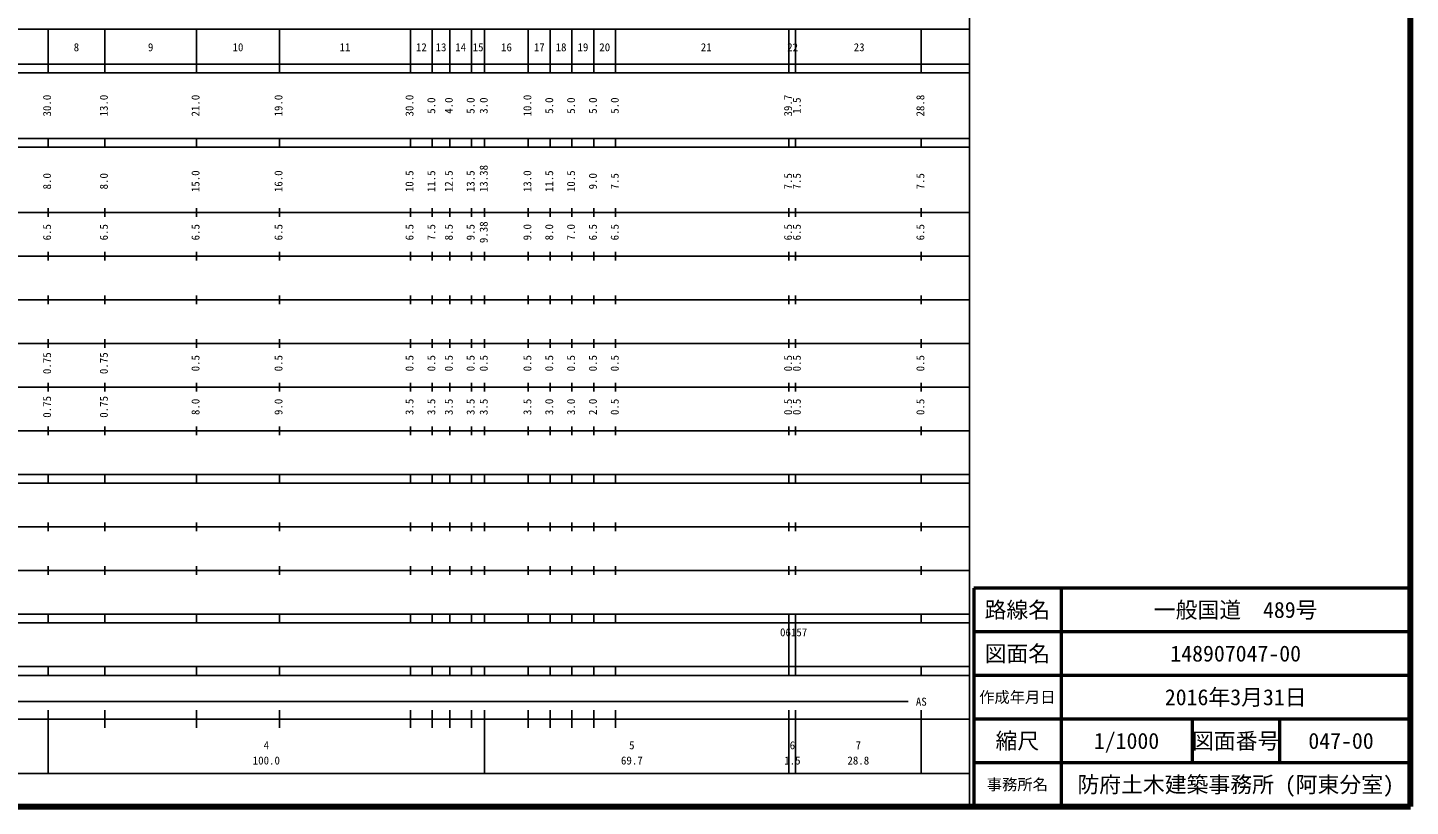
# Model space of a CAD drawing. Units: millimetres on the paper, enlarged 1000 times. Extents: x 40000 to 680000, y 20000 to 380000.
# Drawn here: x 363338 to 680000, y 20000 to 198357 of the extents above; entities that cross this region are included whole.
import ezdxf
from ezdxf.enums import TextEntityAlignment as Align

# ---------------------------------------------------------------- set-up
doc = ezdxf.new("R2010")
doc.units = ezdxf.units.MM
doc.header["$LTSCALE"] = 1000
for name, color, linetype, lineweight in [('M-TTL', 2, 'Continuous', 140), ('M-TTL-BAND', 7, 'Continuous', 25), ('M-TTL-FRAM', 2, 'Continuous', 50), ('M-TTL-LINE', 7, 'Continuous', 50)]:
    doc.layers.add(name, color=color, linetype=linetype, lineweight=lineweight)
doc.layers.add('M-TTL-TXT', color=7, linetype='Continuous')
doc.styles.add('ＭＳ ゴシック', font='')
doc.styles.get('ＭＳ ゴシック').set_extended_font_data('MS Gothic')

msp = doc.modelspace()

# ---------------------------------------------------------------- linework, layer by layer
at = {"layer": 'M-TTL'}
for p, q in [((680000, 20000), (680000, 380000)), ((40000, 20000), (680000, 20000))]:
    msp.add_line(p, q, dxfattribs=at)
at = {"layer": 'M-TTL-BAND'}
for p, q in [((579000, 20000), (579000, 370000)), ((68000, 198000), (579000, 198000)), ((368000, 188000), (368000, 198000)), ((381000, 188000), (381000, 198000)), ((402000, 188000), (402000, 198000)), ((421000, 188000), (421000, 198000)), ((451000, 188000), (451000, 198000)), ((456000, 188000), (456000, 198000)), ((460000, 188000), (460000, 198000)), ((465000, 188000), (465000, 198000)), ((468000, 188000), (468000, 198000)), ((478000, 188000), (478000, 198000)), ((483000, 188000), (483000, 198000)), ((488000, 188000), (488000, 198000)), ((493000, 188000), (493000, 198000)), ((498000, 188000), (498000, 198000)), ((537700, 188000), (537700, 198000)), ((539200, 188000), (539200, 198000)), ((568000, 188000), (568000, 198000)), ((40000, 190000), (579000, 190000)), ((40000, 188000), (579000, 188000)), ((40000, 173000), (579000, 173000)), ((40000, 171000), (579000, 171000)), ((368000, 171000), (368000, 173000)), ((381000, 171000), (381000, 173000)), ((402000, 171000), (402000, 173000)), ((421000, 171000), (421000, 173000)), ((451000, 171000), (451000, 173000)), ((456000, 171000), (456000, 173000)), ((460000, 171000), (460000, 173000)), ((465000, 171000), (465000, 173000)), ((468000, 171000), (468000, 173000)), ((478000, 171000), (478000, 173000)), ((483000, 171000), (483000, 173000)), ((488000, 171000), (488000, 173000)), ((493000, 171000), (493000, 173000)), ((498000, 171000), (498000, 173000)), ((537700, 171000), (537700, 173000)), ((539200, 171000), (539200, 173000)), ((568000, 171000), (568000, 173000)), ((40000, 156000), (579000, 156000)), ((368000, 155000), (368000, 157000)), ((381000, 155000), (381000, 157000)), ((402000, 155000), (402000, 157000)), ((421000, 155000), (421000, 157000)), ((451000, 155000), (451000, 157000)), ((456000, 155000), (456000, 157000)), ((460000, 155000), (460000, 157000)), ((465000, 155000), (465000, 157000)), ((468000, 155000), (468000, 157000)), ((478000, 155000), (478000, 157000)), ((483000, 155000), (483000, 157000)), ((488000, 155000), (488000, 157000)), ((493000, 155000), (493000, 157000)), ((498000, 155000), (498000, 157000)), ((537700, 155000), (537700, 157000)), ((539200, 155000), (539200, 157000)), ((568000, 155000), (568000, 157000)), ((46000, 146000), (579000, 146000)), ((368000, 145000), (368000, 147000)), ((381000, 145000), (381000, 147000)), ((402000, 145000), (402000, 147000)), ((421000, 145000), (421000, 147000)), ((451000, 145000), (451000, 147000)), ((456000, 145000), (456000, 147000)), ((460000, 145000), (460000, 147000)), ((465000, 145000), (465000, 147000)), ((468000, 145000), (468000, 147000)), ((478000, 145000), (478000, 147000)), ((483000, 145000), (483000, 147000)), ((488000, 145000), (488000, 147000)), ((493000, 145000), (493000, 147000)), ((498000, 145000), (498000, 147000)), ((537700, 145000), (537700, 147000)), ((539200, 145000), (539200, 147000)), ((568000, 145000), (568000, 147000)), ((368000, 135000), (368000, 137000)), ((381000, 135000), (381000, 137000)), ((402000, 135000), (402000, 137000)), ((421000, 135000), (421000, 137000)), ((451000, 135000), (451000, 137000)), ((456000, 135000), (456000, 137000)), ((460000, 135000), (460000, 137000)), ((465000, 135000), (465000, 137000)), ((468000, 135000), (468000, 137000)), ((478000, 135000), (478000, 137000)), ((483000, 135000), (483000, 137000)), ((488000, 135000), (488000, 137000)), ((493000, 135000), (493000, 137000)), ((498000, 135000), (498000, 137000)), ((537700, 135000), (537700, 137000)), ((539200, 135000), (539200, 137000)), ((568000, 135000), (568000, 137000)), ((52000, 136000), (579000, 136000)), ((368000, 125000), (368000, 127000)), ((381000, 125000), (381000, 127000)), ((402000, 125000), (402000, 127000)), ((421000, 125000), (421000, 127000)), ((451000, 125000), (451000, 127000)), ((456000, 125000), (456000, 127000)), ((460000, 125000), (460000, 127000)), ((465000, 125000), (465000, 127000)), ((468000, 125000), (468000, 127000)), ((478000, 125000), (478000, 127000)), ((483000, 125000), (483000, 127000)), ((488000, 125000), (488000, 127000)), ((493000, 125000), (493000, 127000)), ((498000, 125000), (498000, 127000)), ((537700, 125000), (537700, 127000)), ((539200, 125000), (539200, 127000)), ((568000, 125000), (568000, 127000)), ((46000, 126000), (579000, 126000)), ((52000, 116000), (579000, 116000)), ((368000, 115000), (368000, 117000)), ((381000, 115000), (381000, 117000)), ((402000, 115000), (402000, 117000)), ((421000, 115000), (421000, 117000)), ((451000, 115000), (451000, 117000)), ((456000, 115000), (456000, 117000)), ((460000, 115000), (460000, 117000)), ((465000, 115000), (465000, 117000)), ((468000, 115000), (468000, 117000)), ((478000, 115000), (478000, 117000)), ((483000, 115000), (483000, 117000)), ((488000, 115000), (488000, 117000)), ((493000, 115000), (493000, 117000)), ((498000, 115000), (498000, 117000)), ((537700, 115000), (537700, 117000)), ((539200, 115000), (539200, 117000)), ((568000, 115000), (568000, 117000)), ((46000, 106000), (579000, 106000)), ((368000, 105000), (368000, 107000)), ((381000, 105000), (381000, 107000)), ((402000, 105000), (402000, 107000)), ((421000, 105000), (421000, 107000)), ((451000, 105000), (451000, 107000)), ((456000, 105000), (456000, 107000)), ((460000, 105000), (460000, 107000)), ((465000, 105000), (465000, 107000)), ((468000, 105000), (468000, 107000)), ((478000, 105000), (478000, 107000)), ((483000, 105000), (483000, 107000)), ((488000, 105000), (488000, 107000)), ((493000, 105000), (493000, 107000)), ((498000, 105000), (498000, 107000)), ((537700, 105000), (537700, 107000)), ((539200, 105000), (539200, 107000)), ((568000, 105000), (568000, 107000)), ((40000, 96000), (579000, 96000)), ((368000, 94000), (368000, 96000)), ((381000, 94000), (381000, 96000)), ((402000, 94000), (402000, 96000)), ((421000, 94000), (421000, 96000)), ((451000, 94000), (451000, 96000)), ((456000, 94000), (456000, 96000)), ((460000, 94000), (460000, 96000)), ((465000, 94000), (465000, 96000)), ((468000, 94000), (468000, 96000)), ((478000, 94000), (478000, 96000)), ((483000, 94000), (483000, 96000)), ((488000, 94000), (488000, 96000)), ((493000, 94000), (493000, 96000)), ((498000, 94000), (498000, 96000)), ((537700, 94000), (537700, 96000)), ((539200, 94000), (539200, 96000)), ((568000, 94000), (568000, 96000)), ((40000, 94000), (579000, 94000)), ((49000, 84000), (579000, 84000)), ((368000, 83000), (368000, 85000)), ((381000, 83000), (381000, 85000)), ((402000, 83000), (402000, 85000)), ((421000, 83000), (421000, 85000)), ((451000, 83000), (451000, 85000)), ((456000, 83000), (456000, 85000)), ((460000, 83000), (460000, 85000)), ((465000, 83000), (465000, 85000)), ((468000, 83000), (468000, 85000)), ((478000, 83000), (478000, 85000)), ((483000, 83000), (483000, 85000)), ((488000, 83000), (488000, 85000)), ((493000, 83000), (493000, 85000)), ((498000, 83000), (498000, 85000)), ((537700, 83000), (537700, 85000)), ((539200, 83000), (539200, 85000)), ((568000, 83000), (568000, 85000)), ((40000, 74000), (579000, 74000)), ((368000, 73000), (368000, 75000)), ((381000, 73000), (381000, 75000)), ((402000, 73000), (402000, 75000)), ((421000, 73000), (421000, 75000)), ((451000, 73000), (451000, 75000)), ((456000, 73000), (456000, 75000)), ((460000, 73000), (460000, 75000)), ((465000, 73000), (465000, 75000)), ((468000, 73000), (468000, 75000)), ((478000, 73000), (478000, 75000)), ((483000, 73000), (483000, 75000)), ((488000, 73000), (488000, 75000)), ((493000, 73000), (493000, 75000)), ((498000, 73000), (498000, 75000)), ((537700, 73000), (537700, 75000)), ((539200, 73000), (539200, 75000)), ((568000, 73000), (568000, 75000)), ((40000, 64000), (579000, 64000)), ((368000, 62000), (368000, 64000)), ((381000, 62000), (381000, 64000)), ((402000, 62000), (402000, 64000)), ((421000, 62000), (421000, 64000)), ((451000, 62000), (451000, 64000)), ((456000, 62000), (456000, 64000)), ((460000, 62000), (460000, 64000)), ((465000, 62000), (465000, 64000)), ((468000, 62000), (468000, 64000)), ((478000, 62000), (478000, 64000)), ((483000, 62000), (483000, 64000)), ((488000, 62000), (488000, 64000)), ((493000, 62000), (493000, 64000)), ((498000, 62000), (498000, 64000)), ((537700, 62000), (537700, 64000)), ((539200, 62000), (539200, 64000)), ((568000, 62000), (568000, 64000)), ((40000, 62000), (579000, 62000)), ((537700, 52000), (537700, 62000)), ((539200, 52000), (539200, 62000)), ((40000, 52000), (579000, 52000)), ((368000, 50000), (368000, 52000)), ((381000, 50000), (381000, 52000)), ((402000, 50000), (402000, 52000)), ((421000, 50000), (421000, 52000)), ((451000, 50000), (451000, 52000)), ((456000, 50000), (456000, 52000)), ((460000, 50000), (460000, 52000)), ((465000, 50000), (465000, 52000)), ((468000, 50000), (468000, 52000)), ((478000, 50000), (478000, 52000)), ((483000, 50000), (483000, 52000)), ((488000, 50000), (488000, 52000)), ((493000, 50000), (493000, 52000)), ((498000, 50000), (498000, 52000)), ((537700, 50000), (537700, 52000)), ((539200, 50000), (539200, 52000)), ((568000, 50000), (568000, 52000)), ((40000, 50000), (579000, 50000)), ((71000, 44000), (565000, 44000)), ((368000, 27500), (368000, 42000)), ((381000, 38000), (381000, 42000)), ((402000, 38000), (402000, 42000)), ((421000, 38000), (421000, 42000)), ((451000, 38000), (451000, 42000)), ((456000, 38000), (456000, 42000)), ((460000, 38000), (460000, 42000)), ((465000, 38000), (465000, 42000)), ((468000, 27500), (468000, 42000)), ((478000, 38000), (478000, 42000)), ((483000, 38000), (483000, 42000)), ((488000, 38000), (488000, 42000)), ((493000, 38000), (493000, 42000)), ((498000, 38000), (498000, 42000)), ((537700, 27500), (537700, 42000)), ((539200, 27500), (539200, 42000)), ((568000, 27500), (568000, 42000)), ((40000, 40000), (579000, 40000)), ((68000, 27500), (579000, 27500))]:
    msp.add_line(p, q, dxfattribs=at)
at = {"layer": 'M-TTL-FRAM'}
for p, q in [((680000, 70000), (580000, 70000)), ((580000, 70000), (580000, 20000))]:
    msp.add_line(p, q, dxfattribs=at)
at = {"layer": 'M-TTL-LINE'}
for p, q in [((600000, 70000), (600000, 20000)), ((680000, 60000), (580000, 60000)), ((680000, 50000), (580000, 50000)), ((680000, 40000), (580000, 40000)), ((630000, 40000), (630000, 30000)), ((650000, 40000), (650000, 30000)), ((680000, 30000), (580000, 30000))]:
    msp.add_line(p, q, dxfattribs=at)

# ---------------------------------------------------------------- texts
at = {"layer": 'M-TTL-BAND', "style": 'ＭＳ ゴシック'}
for s, p in [('8', (374500, 192405)), ('9', (391500, 192405)), ('10', (411500, 192405)), ('11', (436000, 192405)), ('12', (453500, 192405)), ('13', (458000, 192405)), ('14', (462500, 192405)), ('15', (466500, 192405)), ('16', (473000, 192405)), ('17', (480500, 192405)), ('18', (485500, 192405)), ('19', (490500, 192405)), ('20', (495500, 192405)), ('21', (518734, 192405)), ('22', (538532, 192405)), ('23', (553760, 192405)), ('AS', (568000, 42500)), ('4', (418000, 32523)), ('5', (501711, 32523)), ('6', (538484, 32523)), ('7', (553571, 32523)), ('100.0', (418000, 29033)), ('69.7', (501711, 29033)), ('1.5', (538484, 29033)), ('28.8', (553571, 29033))]:
    msp.add_text(s, height=1833, dxfattribs=at).set_placement(p, align=Align.BOTTOM_CENTER)
for s, p in [('30.0', (369242, 180500)), ('13.0', (382242, 180500)), ('21.0', (403242, 180500)), ('19.0', (422242, 180500)), ('30.0', (452242, 180500)), ('5.0', (457242, 180500)), ('4.0', (461242, 180500)), ('5.0', (466242, 180500)), ('3.0', (469242, 180500)), ('10.0', (479242, 180500)), ('5.0', (484242, 180500)), ('5.0', (489242, 180500)), ('5.0', (494242, 180500)), ('5.0', (499242, 180500)), ('39.7', (538942, 180500)), ('1.5', (540942, 180500)), ('28.8', (569242, 180500)), ('8.0', (369242, 163174)), ('8.0', (382242, 163174)), ('15.0', (403242, 163174)), ('16.0', (422242, 163174)), ('10.5', (452242, 163174)), ('11.5', (457242, 163174)), ('12.5', (461242, 163174)), ('13.5', (466242, 163174)), ('13.38', (469242, 163793)), ('13.0', (479242, 163174)), ('11.5', (484242, 163174)), ('10.5', (489242, 163174)), ('9.0', (494242, 163174)), ('7.5', (499242, 163174)), ('7.5', (538942, 163174)), ('7.5', (540942, 163174)), ('7.5', (569242, 163174)), ('6.5', (369242, 151500)), ('6.5', (382242, 151500)), ('6.5', (403242, 151500)), ('6.5', (422242, 151500)), ('6.5', (452242, 151500)), ('7.5', (457242, 151500)), ('8.5', (461242, 151500)), ('9.5', (466242, 151500)), ('9.38', (469242, 151500)), ('9.0', (479242, 151500)), ('8.0', (484242, 151500)), ('7.0', (489242, 151500)), ('6.5', (494242, 151500)), ('6.5', (499242, 151500)), ('6.5', (538942, 151500)), ('6.5', (540942, 151500)), ('6.5', (569242, 151500)), ('0.75', (369242, 121500)), ('0.75', (382242, 121500)), ('0.5', (403242, 121500)), ('0.5', (422242, 121500)), ('0.5', (452242, 121500)), ('0.5', (457242, 121500)), ('0.5', (461242, 121500)), ('0.5', (466242, 121500)), ('0.5', (469242, 121500)), ('0.5', (479242, 121500)), ('0.5', (484242, 121500)), ('0.5', (489242, 121500)), ('0.5', (494242, 121500)), ('0.5', (499242, 121500)), ('0.5', (538942, 121500)), ('0.5', (540942, 121500)), ('0.5', (569242, 121500)), ('0.75', (369242, 111500)), ('0.75', (382242, 111500)), ('8.0', (403242, 111500)), ('9.0', (422242, 111500)), ('3.5', (452242, 111500)), ('3.5', (457242, 111500)), ('3.5', (461242, 111500)), ('3.5', (466242, 111500)), ('3.5', (469242, 111500)), ('3.5', (479242, 111500)), ('3.0', (484242, 111500)), ('3.0', (489242, 111500)), ('2.0', (494242, 111500)), ('0.5', (499242, 111500)), ('0.5', (538942, 111500)), ('0.5', (540942, 111500)), ('0.5', (569242, 111500))]:
    msp.add_text(s, height=1833, rotation=90, dxfattribs=at).set_placement(p, align=Align.BOTTOM_CENTER)
msp.add_text('06157', height=1833, dxfattribs=at).set_placement((535649, 58405), align=Align.BOTTOM_LEFT)
at = {"layer": 'M-TTL-TXT', "style": 'ＭＳ ゴシック'}
for s, height, p in [('路線名', 3666, (590000, 65000)), ('路線名', 3666, (590000, 65000)), ('一般国道\u3000489号', 3666, (640000, 65000)), ('図面名', 3666, (590000, 55000)), ('図面名', 3666, (590000, 55000)), ('148907047-00', 3666, (640000, 55000)), ('作成年月日', 2566, (590000, 45000)), ('作成年月日', 2566, (590000, 45000)), ('2016年3月31日', 3666, (640000, 45000)), ('縮尺', 3666, (590000, 35000)), ('縮尺', 3666, (590000, 35000)), ('1/1000', 3666, (615000, 35000)), ('図面番号', 3666, (640000, 35000)), ('図面番号', 3666, (640000, 35000)), ('047-00', 3666, (664125, 35000)), ('事務所名', 2566, (590000, 25000)), ('事務所名', 2566, (590000, 25000)), ('防府土木建築事務所 (阿東分室)', 3666, (640000, 25000))]:
    msp.add_text(s, height=height, dxfattribs=at).set_placement(p, align=Align.MIDDLE_CENTER)

doc.saveas('drawing.dxf')
